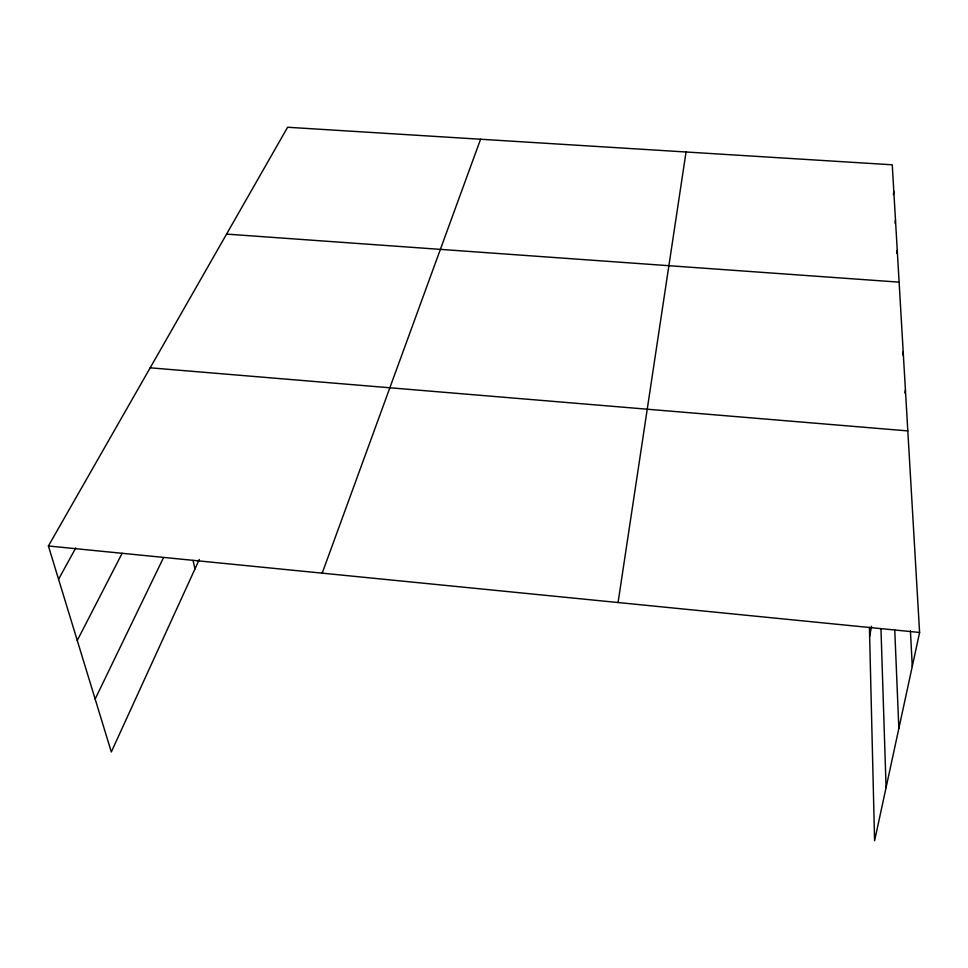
<?xml version="1.0" encoding="UTF-8"?>
<svg xmlns="http://www.w3.org/2000/svg" width="968" height="968" viewBox="0 0 968 968"><rect width="100%" height="100%" fill="white"/><g stroke="black" fill="none" stroke-linecap="round" stroke-linejoin="round"><path stroke-width="1.45" d="M618.068 602.532L686.046 152M893.379 194.641L893.827 191.761M895.025 223.136L895.497 220.208M896.767 253.253L897.251 250.288M902.672 354.796L903.192 351.868M904.886 393.069L905.431 390.104M869.639 636.448L871.527 626.284M199.311 559.443L111.32 751.967L48.4 545.976L287.605 127.256L892.254 164.802L919.6 632.467L874.588 840.744L869.421 627.397M322.199 573.153L480.576 139.235M95.154 699.053L163.302 558.076M77.258 640.477L122.162 553.273M58.564 579.239L75.794 547.924M226.572 234.099L899.115 282.148M150.185 367.816L907.815 430.905M48.4 545.976L919.6 632.467M193.043 560.411L194.955 568.99M910.416 630.761L912.279 666.359M894.759 629.986L898.848 728.48M880.989 629.369L886.083 787.601"/></g></svg>
